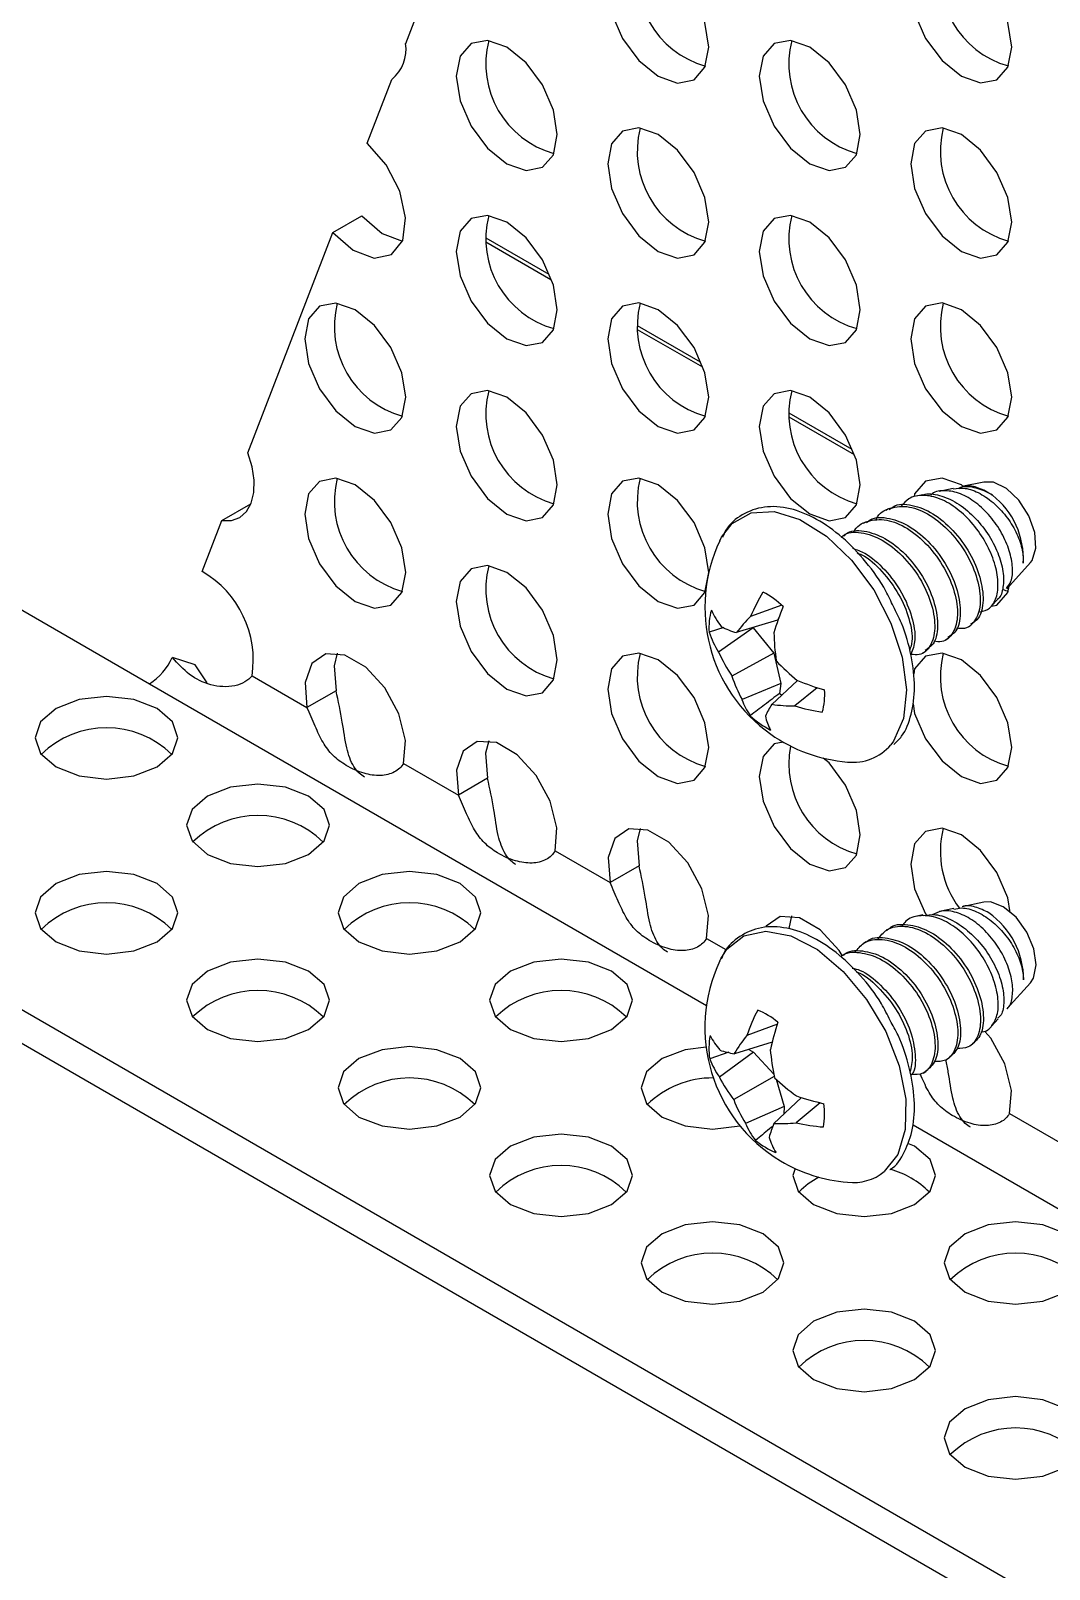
# Model space of a CAD drawing. Extents: x -1.2 to 10.8, y -7.1 to 0.
# Drawn here: x 0.993 to 1.884, y -5.993 to -4.647 of the extents above; entities that cross this region are included whole.
import ezdxf

# ---------------------------------------------------------------- set-up
doc = ezdxf.new("R2010")
doc.units = 0
doc.header["$LTSCALE"] = 0.5
doc.header["$MEASUREMENT"] = 0
for name, color, linetype in [('Brackets', 181, 'CONTINUOUS'), ('End Cap', 92, 'CONTINUOUS'), ('Hardware', 242, 'CONTINUOUS')]:
    doc.layers.add(name, color=color, linetype=linetype)

msp = doc.modelspace()

# ---------------------------------------------------------------- linework, layer by layer
at = {"layer": 'Brackets', "transparency": 16777216}
for p, q in [((1.3208, -4.6583), (1.3655, -4.542)), ((1.2871, -4.7456), (1.3086, -4.6898)), ((1.2571, -4.8236), (1.2824, -4.809)), ((1.1827, -5.0165), (1.2571, -4.8236)), ((0.7783, -5.0346), (1.0965, -5.2183)), ((1.1599, -5.0756), (1.1853, -5.061)), ((1.1428, -5.1202), (1.1599, -5.0756)), ((1.1366, -5.2019), (1.1166, -5.1954)), ((1.147, -5.2176), (1.1366, -5.2019)), ((0.4756, -5.2094), (3.2687, -6.8218)), ((1.0965, -5.2183), (1.5839, -5.4997)), ((1.1863, -5.2114), (1.2344, -5.2391)), ((1.2598, -5.2245), (1.2344, -5.2391)), ((0.4756, -5.2387), (3.2687, -6.8511)), ((1.3189, -5.2879), (1.367, -5.3157)), ((1.3924, -5.301), (1.367, -5.3157)), ((1.4515, -5.3644), (1.4996, -5.3922)), ((1.525, -5.3776), (1.4996, -5.3922)), ((1.584, -5.441), (1.601, -5.4508)), ((1.8492, -5.5941), (1.8973, -5.6218)), ((1.7647, -5.6041), (2.8643, -6.2388))]:
    msp.add_line(p, q, dxfattribs=at)
at = {"layer": 'Brackets', "transparency": 16777216, "flags": 128}
for points in [[(1.5418, -4.585), (1.5249, -4.5791), (1.5106, -4.5819), (1.501, -4.593), (1.4976, -4.6105), (1.501, -4.632), (1.5106, -4.6541), (1.5249, -4.6734), (1.5418, -4.6871), (1.5587, -4.693), (1.5731, -4.6902), (1.5826, -4.6792), (1.586, -4.6616), (1.5826, -4.6401), (1.5731, -4.618), (1.5587, -4.5987), (1.5418, -4.585)], [(1.807, -4.585), (1.7901, -4.5791), (1.7757, -4.5819), (1.7661, -4.5929), (1.7628, -4.6105), (1.7661, -4.632), (1.7757, -4.6541), (1.7901, -4.6734), (1.807, -4.6871), (1.8239, -4.6929), (1.8382, -4.6902), (1.8478, -4.6791), (1.8512, -4.6615), (1.8478, -4.6401), (1.8382, -4.618), (1.8239, -4.5986), (1.807, -4.585)], [(1.4092, -4.6616), (1.3923, -4.6557), (1.378, -4.6585), (1.3684, -4.6695), (1.365, -4.6871), (1.3684, -4.7086), (1.378, -4.7307), (1.3923, -4.75), (1.4092, -4.7637), (1.4261, -4.7695), (1.4405, -4.7667), (1.4501, -4.7557), (1.4534, -4.7381), (1.4501, -4.7167), (1.4405, -4.6946), (1.4261, -4.6752), (1.4092, -4.6616)], [(1.6744, -4.6616), (1.6575, -4.6557), (1.6431, -4.6585), (1.6336, -4.6695), (1.6302, -4.6871), (1.6336, -4.7086), (1.6431, -4.7306), (1.6575, -4.75), (1.6744, -4.7636), (1.6913, -4.7695), (1.7056, -4.7667), (1.7152, -4.7557), (1.7186, -4.7381), (1.7152, -4.7166), (1.7056, -4.6946), (1.6913, -4.6752), (1.6744, -4.6616)], [(1.5418, -4.7381), (1.5249, -4.7322), (1.5106, -4.735), (1.501, -4.7461), (1.4976, -4.7636), (1.501, -4.7851), (1.5106, -4.8072), (1.5249, -4.8265), (1.5418, -4.8402), (1.5587, -4.8461), (1.5731, -4.8433), (1.5826, -4.8323), (1.586, -4.8147), (1.5826, -4.7932), (1.5731, -4.7711), (1.5587, -4.7518), (1.5418, -4.7381)], [(1.807, -4.7381), (1.7901, -4.7322), (1.7757, -4.735), (1.7661, -4.746), (1.7628, -4.7636), (1.7661, -4.7851), (1.7757, -4.8072), (1.7901, -4.8265), (1.807, -4.8402), (1.8239, -4.846), (1.8382, -4.8433), (1.8478, -4.8322), (1.8512, -4.8146), (1.8478, -4.7932), (1.8382, -4.7711), (1.8239, -4.7517), (1.807, -4.7381)], [(1.2571, -4.8236), (1.2749, -4.8392), (1.2931, -4.846), (1.3084, -4.843), (1.3182, -4.8306), (1.3207, -4.811), (1.3156, -4.7876), (1.3037, -4.7645), (1.2871, -4.7456)], [(1.2824, -4.809), (1.3003, -4.8245), (1.3179, -4.8313)], [(1.4092, -4.8147), (1.3923, -4.8088), (1.378, -4.8116), (1.3684, -4.8226), (1.365, -4.8402), (1.3684, -4.8617), (1.378, -4.8838), (1.3923, -4.9031), (1.4092, -4.9168), (1.4261, -4.9226), (1.4405, -4.9199), (1.4501, -4.9088), (1.4534, -4.8912), (1.4501, -4.8698), (1.4405, -4.8477), (1.4261, -4.8283), (1.4092, -4.8147)], [(1.6744, -4.8147), (1.6575, -4.8088), (1.6431, -4.8116), (1.6336, -4.8226), (1.6302, -4.8402), (1.6336, -4.8617), (1.6431, -4.8837), (1.6575, -4.9031), (1.6744, -4.9167), (1.6913, -4.9226), (1.7056, -4.9198), (1.7152, -4.9088), (1.7186, -4.8912), (1.7152, -4.8697), (1.7056, -4.8477), (1.6913, -4.8283), (1.6744, -4.8147)], [(1.2766, -4.8913), (1.2597, -4.8854), (1.2454, -4.8882), (1.2358, -4.8992), (1.2325, -4.9168), (1.2358, -4.9382), (1.2454, -4.9603), (1.2597, -4.9797), (1.2766, -4.9933), (1.2936, -4.9992), (1.3079, -4.9964), (1.3175, -4.9854), (1.3208, -4.9678), (1.3175, -4.9463), (1.3079, -4.9242), (1.2936, -4.9049), (1.2766, -4.8913)], [(1.5418, -4.8912), (1.5249, -4.8853), (1.5106, -4.8881), (1.501, -4.8992), (1.4976, -4.9167), (1.501, -4.9382), (1.5106, -4.9603), (1.5249, -4.9796), (1.5418, -4.9933), (1.5587, -4.9992), (1.5731, -4.9964), (1.5826, -4.9854), (1.586, -4.9678), (1.5826, -4.9463), (1.5731, -4.9242), (1.5587, -4.9049), (1.5418, -4.8912)], [(1.807, -4.8912), (1.7901, -4.8853), (1.7757, -4.8881), (1.7661, -4.8991), (1.7628, -4.9167), (1.7661, -4.9382), (1.7757, -4.9603), (1.7901, -4.9796), (1.807, -4.9933), (1.8239, -4.9991), (1.8382, -4.9964), (1.8478, -4.9853), (1.8512, -4.9677), (1.8478, -4.9463), (1.8382, -4.9242), (1.8239, -4.9049), (1.807, -4.8912)], [(1.4092, -4.9678), (1.3923, -4.9619), (1.378, -4.9647), (1.3684, -4.9757), (1.365, -4.9933), (1.3684, -5.0148), (1.378, -5.0369), (1.3923, -5.0562), (1.4092, -5.0699), (1.4261, -5.0757), (1.4405, -5.073), (1.4501, -5.0619), (1.4534, -5.0443), (1.4501, -5.0229), (1.4405, -5.0008), (1.4261, -4.9814), (1.4092, -4.9678)], [(1.6744, -4.9678), (1.6575, -4.9619), (1.6431, -4.9647), (1.6336, -4.9757), (1.6302, -4.9933), (1.6336, -5.0148), (1.6431, -5.0368), (1.6575, -5.0562), (1.6744, -5.0698), (1.6913, -5.0757), (1.7056, -5.0729), (1.7152, -5.0619), (1.7186, -5.0443), (1.7152, -5.0228), (1.7056, -5.0008), (1.6913, -4.9814), (1.6744, -4.9678)], [(1.1599, -5.0756), (1.1683, -5.0755), (1.1756, -5.0728), (1.1814, -5.0677), (1.1856, -5.0603), (1.1879, -5.051), (1.1881, -5.0403), (1.1864, -5.0286), (1.1827, -5.0165)], [(1.2766, -5.0444), (1.2597, -5.0385), (1.2454, -5.0413), (1.2358, -5.0523), (1.2325, -5.0699), (1.2358, -5.0913), (1.2454, -5.1134), (1.2597, -5.1328), (1.2766, -5.1464), (1.2936, -5.1523), (1.3079, -5.1495), (1.3175, -5.1385), (1.3208, -5.1209), (1.3175, -5.0994), (1.3079, -5.0773), (1.2936, -5.058), (1.2766, -5.0444)], [(1.5418, -5.0443), (1.5249, -5.0385), (1.5106, -5.0412), (1.501, -5.0523), (1.4976, -5.0699), (1.501, -5.0913), (1.5106, -5.1134), (1.5249, -5.1327), (1.5418, -5.1464), (1.5587, -5.1523), (1.5731, -5.1495), (1.5826, -5.1385), (1.586, -5.1209), (1.5826, -5.0994), (1.5731, -5.0773), (1.5587, -5.058), (1.5418, -5.0443)], [(1.807, -5.0443), (1.7901, -5.0384), (1.7757, -5.0412), (1.7661, -5.0522), (1.7657, -5.0546)], [(1.8087, -5.0457), (1.807, -5.0443)], [(1.4092, -5.1209), (1.3923, -5.115), (1.378, -5.1178), (1.3684, -5.1288), (1.365, -5.1464), (1.3684, -5.1679), (1.378, -5.19), (1.3923, -5.2093), (1.4092, -5.223), (1.4261, -5.2288), (1.4405, -5.2261), (1.4501, -5.215), (1.4534, -5.1974), (1.4501, -5.176), (1.4405, -5.1539), (1.4261, -5.1345), (1.4092, -5.1209)], [(1.8333, -5.1504), (1.8382, -5.1495), (1.8478, -5.1384), (1.8488, -5.133)], [(1.3189, -5.2879), (1.3205, -5.2679), (1.3147, -5.2446), (1.3024, -5.2219), (1.2858, -5.2038), (1.2675, -5.1933), (1.2509, -5.1922), (1.2386, -5.2006), (1.2328, -5.2172), (1.2344, -5.2391)], [(1.2608, -5.1917), (1.2581, -5.2026), (1.2598, -5.2245)], [(1.5418, -5.1974), (1.5249, -5.1916), (1.5106, -5.1943), (1.501, -5.2054), (1.4976, -5.223), (1.501, -5.2444), (1.5106, -5.2665), (1.5249, -5.2859), (1.5418, -5.2995), (1.5587, -5.3054), (1.5731, -5.3026), (1.5826, -5.2916), (1.586, -5.274), (1.5826, -5.2525), (1.5731, -5.2304), (1.5587, -5.2111), (1.5418, -5.1974)], [(1.807, -5.1974), (1.7901, -5.1915), (1.7757, -5.1943), (1.7661, -5.2053), (1.7654, -5.2095)], [(1.7648, -5.2358), (1.7661, -5.2444), (1.7757, -5.2665), (1.7901, -5.2858), (1.807, -5.2995), (1.8239, -5.3054), (1.8382, -5.3026), (1.8478, -5.2915), (1.8512, -5.274), (1.8478, -5.2525), (1.8382, -5.2304), (1.8239, -5.2111), (1.807, -5.1974)], [(1.1032, -5.24), (1.0829, -5.2322), (1.059, -5.2294), (1.035, -5.2322), (1.0148, -5.24), (1.0012, -5.2517), (0.9965, -5.2655), (1.0012, -5.2793), (1.0148, -5.291), (1.035, -5.2988), (1.059, -5.3016), (1.0829, -5.2988), (1.1032, -5.291), (1.1167, -5.2793), (1.1215, -5.2655), (1.1167, -5.2517), (1.1032, -5.24)], [(1.4515, -5.3644), (1.4531, -5.3444), (1.4473, -5.3211), (1.435, -5.2985), (1.4183, -5.2804), (1.4001, -5.2698), (1.3834, -5.2687), (1.3711, -5.2772), (1.3653, -5.2938), (1.367, -5.3157)], [(1.3934, -5.2682), (1.3907, -5.2791), (1.3924, -5.301)], [(1.6511, -5.2693), (1.6431, -5.2709), (1.6336, -5.2819), (1.6302, -5.2995), (1.6336, -5.321), (1.6431, -5.343), (1.6575, -5.3624), (1.6744, -5.376), (1.6913, -5.3819), (1.7056, -5.3791), (1.7152, -5.3681), (1.7186, -5.3505), (1.7152, -5.329), (1.7056, -5.307), (1.6913, -5.2876), (1.686, -5.2833)], [(1.2357, -5.3165), (1.2155, -5.3087), (1.1915, -5.306), (1.1676, -5.3087), (1.1474, -5.3165), (1.1338, -5.3282), (1.129, -5.342), (1.1338, -5.3558), (1.1474, -5.3676), (1.1676, -5.3754), (1.1915, -5.3781), (1.2155, -5.3754), (1.2357, -5.3676), (1.2493, -5.3558), (1.254, -5.342), (1.2493, -5.3282), (1.2357, -5.3165)], [(1.584, -5.441), (1.5857, -5.421), (1.5799, -5.3977), (1.5676, -5.375), (1.5509, -5.3569), (1.5327, -5.3464), (1.516, -5.3452), (1.5037, -5.3537), (1.4979, -5.3703), (1.4996, -5.3922)], [(1.5259, -5.3448), (1.5233, -5.3556), (1.525, -5.3776)], [(1.807, -5.3505), (1.7901, -5.3446), (1.7757, -5.3474), (1.7661, -5.3584), (1.7628, -5.376), (1.7661, -5.3975), (1.7757, -5.4196), (1.7765, -5.4206)], [(1.8498, -5.4183), (1.8478, -5.4056), (1.8382, -5.3835), (1.8239, -5.3642), (1.807, -5.3505)], [(1.1032, -5.3931), (1.0829, -5.3852), (1.059, -5.3825), (1.035, -5.3852), (1.0148, -5.3931), (1.0012, -5.4048), (0.9965, -5.4186), (1.0012, -5.4324), (1.0148, -5.4441), (1.035, -5.4519), (1.059, -5.4547), (1.0829, -5.4519), (1.1032, -5.4441), (1.1167, -5.4324), (1.1215, -5.4186), (1.1167, -5.4048), (1.1032, -5.3931)], [(1.3683, -5.3931), (1.348, -5.3852), (1.3241, -5.3825), (1.3002, -5.3852), (1.2799, -5.3931), (1.2664, -5.4048), (1.2616, -5.4186), (1.2664, -5.4324), (1.2799, -5.4441), (1.3002, -5.4519), (1.3241, -5.4547), (1.348, -5.4519), (1.3683, -5.4441), (1.3819, -5.4324), (1.3866, -5.4186), (1.3819, -5.4048), (1.3683, -5.3931)], [(1.6585, -5.4213), (1.6559, -5.4322), (1.6559, -5.4325)], [(1.7026, -5.456), (1.7002, -5.4516), (1.6835, -5.4334), (1.6653, -5.4229), (1.6486, -5.4218), (1.6363, -5.4302), (1.636, -5.4312)], [(1.2357, -5.4696), (1.2155, -5.4618), (1.1915, -5.459), (1.1676, -5.4618), (1.1474, -5.4696), (1.1338, -5.4813), (1.129, -5.4951), (1.1338, -5.5089), (1.1474, -5.5206), (1.1676, -5.5285), (1.1915, -5.5312), (1.2155, -5.5285), (1.2357, -5.5206), (1.2493, -5.5089), (1.254, -5.4951), (1.2493, -5.4813), (1.2357, -5.4696)], [(1.5009, -5.4696), (1.4806, -5.4618), (1.4567, -5.459), (1.4328, -5.4618), (1.4125, -5.4696), (1.399, -5.4813), (1.3942, -5.4951), (1.399, -5.5089), (1.4125, -5.5206), (1.4328, -5.5285), (1.4567, -5.5312), (1.4806, -5.5285), (1.5009, -5.5206), (1.5145, -5.5089), (1.5192, -5.4951), (1.5145, -5.4813), (1.5009, -5.4696)], [(1.8492, -5.5941), (1.8509, -5.574), (1.8451, -5.5507), (1.8328, -5.5281), (1.8275, -5.5224)], [(1.3683, -5.5461), (1.348, -5.5383), (1.3241, -5.5356), (1.3002, -5.5383), (1.2799, -5.5461), (1.2664, -5.5578), (1.2616, -5.5717), (1.2664, -5.5855), (1.2799, -5.5972), (1.3002, -5.605), (1.3241, -5.6077), (1.348, -5.605), (1.3683, -5.5972), (1.3819, -5.5855), (1.3866, -5.5717), (1.3819, -5.5578), (1.3683, -5.5461)], [(1.5837, -5.5362), (1.5654, -5.5383), (1.5451, -5.5461), (1.5316, -5.5578), (1.5268, -5.5717), (1.5316, -5.5855), (1.5451, -5.5972), (1.5654, -5.605), (1.5893, -5.6077), (1.6132, -5.605), (1.6134, -5.6049)], [(1.5009, -5.6227), (1.4806, -5.6149), (1.4567, -5.6121), (1.4328, -5.6149), (1.4125, -5.6227), (1.399, -5.6344), (1.3942, -5.6482), (1.399, -5.662), (1.4125, -5.6737), (1.4328, -5.6815), (1.4567, -5.6843), (1.4806, -5.6815), (1.5009, -5.6737), (1.5145, -5.662), (1.5192, -5.6482), (1.5145, -5.6344), (1.5009, -5.6227)], [(1.6615, -5.6421), (1.6594, -5.6482), (1.6641, -5.662), (1.6777, -5.6737), (1.698, -5.6815), (1.7219, -5.6843), (1.7458, -5.6815), (1.7661, -5.6737), (1.7796, -5.662), (1.7844, -5.6482), (1.7796, -5.6344), (1.7661, -5.6227)], [(1.7661, -5.6227), (1.7602, -5.6204)], [(1.6335, -5.6992), (1.6132, -5.6914), (1.5893, -5.6887), (1.5654, -5.6914), (1.5451, -5.6992), (1.5316, -5.7109), (1.5268, -5.7247), (1.5316, -5.7385), (1.5451, -5.7502), (1.5654, -5.7581), (1.5893, -5.7608), (1.6132, -5.7581), (1.6335, -5.7502), (1.647, -5.7385), (1.6518, -5.7247), (1.647, -5.7109), (1.6335, -5.6992)], [(1.8987, -5.6992), (1.8784, -5.6914), (1.8545, -5.6887), (1.8305, -5.6914), (1.8103, -5.6992), (1.7967, -5.7109), (1.792, -5.7247), (1.7967, -5.7385), (1.8103, -5.7502), (1.8305, -5.7581), (1.8545, -5.7608), (1.8784, -5.7581), (1.8987, -5.7502), (1.9122, -5.7385), (1.917, -5.7247), (1.9122, -5.7109), (1.8987, -5.6992)], [(1.7661, -5.7758), (1.7458, -5.7679), (1.7219, -5.7652), (1.698, -5.7679), (1.6777, -5.7758), (1.6641, -5.7875), (1.6594, -5.8013), (1.6641, -5.8151), (1.6777, -5.8268), (1.698, -5.8346), (1.7219, -5.8374), (1.7458, -5.8346), (1.7661, -5.8268), (1.7796, -5.8151), (1.7844, -5.8013), (1.7796, -5.7875), (1.7661, -5.7758)], [(1.8987, -5.8523), (1.8784, -5.8445), (1.8545, -5.8417), (1.8305, -5.8445), (1.8103, -5.8523), (1.7967, -5.864), (1.792, -5.8778), (1.7967, -5.8916), (1.8103, -5.9033), (1.8305, -5.9111), (1.8545, -5.9139), (1.8784, -5.9111), (1.8987, -5.9033), (1.9122, -5.8916), (1.917, -5.8778), (1.9122, -5.864), (1.8987, -5.8523)]]:
    msp.add_lwpolyline(points, dxfattribs=at)
at = {"layer": 'Brackets', "transparency": 16777216}
for centre, radius, start, end in [((1.605, -4.5996), 0.0816, 165.6081, 254.3865), ((1.8702, -4.5995), 0.0816, 165.6081, 254.3865), ((1.2875, -4.6636), 0.0336, 308.8303, 9.0266), ((1.4725, -4.6761), 0.0816, 165.6081, 254.3865), ((1.7376, -4.6761), 0.0816, 165.6081, 254.3865), ((1.605, -4.7527), 0.0816, 165.6081, 254.3865), ((1.8702, -4.7526), 0.0816, 165.6081, 254.3865), ((1.4725, -4.8292), 0.0816, 165.6081, 254.3865), ((1.7376, -4.8292), 0.0816, 165.6081, 254.3865), ((1.3399, -4.9058), 0.0816, 165.6081, 254.3865), ((1.605, -4.9058), 0.0816, 165.6081, 254.3865), ((1.8702, -4.9057), 0.0816, 165.6081, 254.3865), ((1.4725, -4.9823), 0.0816, 165.6081, 254.3865), ((1.7376, -4.9823), 0.0816, 165.6081, 254.3865), ((1.3399, -5.0589), 0.0816, 165.6081, 254.3865), ((1.605, -5.0589), 0.0816, 165.6081, 254.3865), ((1.098, -5.1976), 0.0894, 351.1225, 59.912), ((1.4725, -5.1354), 0.0816, 165.6081, 254.3865), ((1.8702, -5.0588), 0.0816, 250.6385, 254.3865), ((1.605, -5.212), 0.0816, 165.6081, 254.3865), ((1.8702, -5.2119), 0.0816, 165.6081, 254.3865), ((1.0678, -5.1729), 0.0537, 302.3108, 335.2398), ((1.059, -5.3385), 0.0817, 45.6215, 134.3785), ((1.7376, -5.2885), 0.0816, 168.9035, 254.3865), ((1.1915, -5.4151), 0.0817, 45.6215, 134.3785), ((1.8702, -5.365), 0.0816, 165.6081, 217.3101), ((1.059, -5.4916), 0.0817, 45.6215, 134.3785), ((1.3241, -5.4916), 0.0817, 45.6215, 134.3785), ((1.1915, -5.5681), 0.0817, 45.6215, 134.3785), ((1.4567, -5.5681), 0.0817, 45.6215, 134.3785), ((1.3241, -5.6447), 0.0817, 45.6215, 134.3785), ((1.5893, -5.6447), 0.0817, 89.5192, 134.3785), ((1.4567, -5.7212), 0.0817, 45.6215, 134.3785), ((1.7219, -5.7212), 0.0817, 118.9875, 134.3785), ((1.7219, -5.7212), 0.0817, 45.6215, 73.5961), ((1.5893, -5.7978), 0.0817, 45.6215, 134.3785), ((1.8545, -5.7978), 0.0817, 45.6215, 134.3785), ((1.7219, -5.8743), 0.0817, 45.6215, 134.3785), ((1.8545, -5.9508), 0.0817, 45.6215, 134.3785)]:
    msp.add_arc(centre, radius, start, end, dxfattribs=at)
for points, knots in [([(1.1863, -5.2114), (1.1844, -5.2133), (1.1806, -5.2171), (1.168, -5.2217), (1.1499, -5.2206), (1.1309, -5.2111), (1.1214, -5.2007), (1.1166, -5.1954)], [0, 0, 0, 0, 0.12265, 0.243665, 0.500658, 0.749147, 1, 1, 1, 1]), ([(1.2847, -5.3), (1.2831, -5.2989), (1.2795, -5.2965), (1.2735, -5.2886), (1.2683, -5.2737), (1.2654, -5.25), (1.2618, -5.2336), (1.2598, -5.2245)], [0, 0, 0, 0, 0.080074, 0.183747, 0.405923, 0.672364, 1, 1, 1, 1]), ([(1.3189, -5.2879), (1.3179, -5.2894), (1.3159, -5.2923), (1.3094, -5.2968), (1.2983, -5.2995), (1.2833, -5.2969), (1.2692, -5.2906), (1.2569, -5.2816), (1.2481, -5.27), (1.2414, -5.2553), (1.2368, -5.2446), (1.2344, -5.2391)], [0, 0, 0, 0, 0.057112, 0.112917, 0.226716, 0.354241, 0.504433, 0.631212, 0.751516, 0.872215, 1, 1, 1, 1]), ([(1.4172, -5.3765), (1.4157, -5.3754), (1.4121, -5.373), (1.4061, -5.3651), (1.4009, -5.3503), (1.398, -5.3266), (1.3944, -5.3101), (1.3924, -5.301)], [0, 0, 0, 0, 0.080074, 0.183747, 0.405923, 0.672364, 1, 1, 1, 1]), ([(1.4515, -5.3644), (1.4505, -5.3659), (1.4485, -5.3688), (1.442, -5.3734), (1.4309, -5.376), (1.4158, -5.3735), (1.4017, -5.3671), (1.3895, -5.3582), (1.3807, -5.3466), (1.374, -5.3318), (1.3694, -5.3212), (1.367, -5.3157)], [0, 0, 0, 0, 0.057112, 0.112917, 0.226716, 0.354241, 0.504433, 0.631212, 0.751516, 0.872215, 1, 1, 1, 1]), ([(1.5498, -5.453), (1.5483, -5.452), (1.5447, -5.4495), (1.5387, -5.4416), (1.5335, -5.4268), (1.5305, -5.4031), (1.5269, -5.3866), (1.525, -5.3776)], [0, 0, 0, 0, 0.080074, 0.183747, 0.405923, 0.672364, 1, 1, 1, 1]), ([(1.584, -5.441), (1.5831, -5.4424), (1.5811, -5.4453), (1.5746, -5.4499), (1.5635, -5.4526), (1.5484, -5.45), (1.5343, -5.4436), (1.5221, -5.4347), (1.5133, -5.4231), (1.5066, -5.4084), (1.502, -5.3977), (1.4996, -5.3922)], [0, 0, 0, 0, 0.0571124, 0.1129168, 0.2267158, 0.3542413, 0.5044329, 0.6312117, 0.7515163, 0.8722153, 1, 1, 1, 1]), ([(1.815, -5.6061), (1.8134, -5.6051), (1.8098, -5.6026), (1.8038, -5.5947), (1.7986, -5.5799), (1.7964, -5.5619), (1.7943, -5.5507), (1.7936, -5.5471)], [0, 0, 0, 0, 0.0800739, 0.1837469, 0.4059234, 0.6723641, 0.8025129, 0.8025129, 0.8025129, 0.8025129]), ([(1.8492, -5.5941), (1.8482, -5.5955), (1.8463, -5.5984), (1.8397, -5.603), (1.8286, -5.6056), (1.8136, -5.6031), (1.7995, -5.5967), (1.7873, -5.5878), (1.7784, -5.5762), (1.7738, -5.5659), (1.7713, -5.5603), (1.771, -5.5596)], [0, 0, 0, 0, 0.0571124, 0.1129168, 0.2267158, 0.3542413, 0.5044329, 0.6312117, 0.7515163, 0.8722153, 0.8879865, 0.8879865, 0.8879865, 0.8879865])]:
    msp.add_open_spline(points, degree=3, knots=knots, dxfattribs=at)
at = {"layer": 'End Cap', "transparency": 16777216}
for p, q in [((1.3908, -4.8284), (1.4459, -4.8602)), ((1.3908, -4.8318), (1.4479, -4.8647)), ((1.5234, -4.905), (1.5785, -4.9368)), ((1.5234, -4.9084), (1.5805, -4.9413)), ((1.656, -4.9815), (1.7111, -5.0133)), ((1.656, -4.9849), (1.7131, -5.0178))]:
    msp.add_line(p, q, dxfattribs=at)
at = {"layer": 'Hardware', "transparency": 16777216}
for p, q in [((1.8267, -5.0419), (1.8075, -5.0459)), ((1.8351, -5.0421), (1.8267, -5.0419)), ((1.8464, -5.0476), (1.8351, -5.0421)), ((1.7729, -5.0532), (1.7679, -5.0542)), ((1.7998, -5.0475), (1.7877, -5.0501)), ((1.8573, -5.0579), (1.8464, -5.0476)), ((1.8661, -5.0714), (1.8573, -5.0579)), ((1.6064, -5.0782), (1.623, -5.0689)), ((1.623, -5.0689), (1.6432, -5.0677)), ((1.6432, -5.0677), (1.6658, -5.0746)), ((1.7434, -5.0652), (1.741, -5.0667)), ((1.8713, -5.0861), (1.8661, -5.0714)), ((1.5972, -5.0902), (1.6064, -5.0782)), ((1.6658, -5.0746), (1.689, -5.0891)), ((1.7236, -5.0767), (1.7211, -5.0781)), ((1.5956, -5.0932), (1.5972, -5.0902)), ((1.689, -5.0891), (1.711, -5.1102)), ((1.8723, -5.0998), (1.8713, -5.0861)), ((1.711, -5.1102), (1.7303, -5.1361)), ((1.8674, -5.1123), (1.8689, -5.1104)), ((1.8689, -5.1104), (1.8723, -5.0998)), ((1.8467, -5.1354), (1.8674, -5.1123)), ((1.7303, -5.1361), (1.7454, -5.1652)), ((1.6499, -5.1497), (1.6225, -5.1594)), ((1.8332, -5.1505), (1.8388, -5.1442)), ((1.646, -5.1628), (1.6101, -5.1736)), ((1.6473, -5.1607), (1.646, -5.1628)), ((1.7454, -5.1652), (1.7552, -5.1951)), ((1.5992, -5.1692), (1.5863, -5.1733)), ((1.6247, -5.1693), (1.5945, -5.1906)), ((1.6246, -5.1692), (1.6247, -5.1693)), ((1.6247, -5.1693), (1.643, -5.1915)), ((1.7931, -5.18), (1.7956, -5.1785)), ((1.813, -5.1685), (1.8155, -5.167)), ((1.643, -5.1915), (1.6063, -5.2116)), ((1.643, -5.1915), (1.6489, -5.2181)), ((1.7732, -5.1914), (1.7757, -5.19)), ((1.7552, -5.1951), (1.7589, -5.2237)), ((1.6489, -5.2181), (1.6151, -5.2321)), ((1.6636, -5.2154), (1.6412, -5.2363)), ((1.6489, -5.2181), (1.648, -5.2267)), ((1.648, -5.2267), (1.6493, -5.2277)), ((1.6493, -5.2277), (1.6498, -5.2282)), ((1.6809, -5.2218), (1.6612, -5.2377)), ((1.7589, -5.2237), (1.7564, -5.2488)), ((1.7564, -5.2488), (1.7477, -5.2686)), ((1.7477, -5.2686), (1.7453, -5.2718)), ((1.7734, -5.4205), (1.7681, -5.4216)), ((1.8003, -5.4149), (1.7879, -5.4175)), ((1.8267, -5.4093), (1.8077, -5.4133)), ((1.8325, -5.4091), (1.8267, -5.4093)), ((1.8437, -5.4133), (1.8325, -5.4091)), ((1.8549, -5.4225), (1.8437, -5.4133)), ((1.6168, -5.4387), (1.636, -5.4347)), ((1.636, -5.4347), (1.6579, -5.4388)), ((1.7437, -5.4325), (1.7412, -5.4339)), ((1.8643, -5.4354), (1.8549, -5.4225)), ((1.6019, -5.4505), (1.6168, -5.4387)), ((1.6579, -5.4388), (1.6811, -5.4508)), ((1.7238, -5.444), (1.7214, -5.4454)), ((1.8705, -5.4501), (1.8643, -5.4354)), ((1.5956, -5.4607), (1.5965, -5.4588)), ((1.5965, -5.4588), (1.6019, -5.4505)), ((1.6811, -5.4508), (1.7037, -5.4698)), ((1.7039, -5.4555), (1.7015, -5.4569)), ((1.8725, -5.4642), (1.8705, -5.4501)), ((1.7037, -5.4698), (1.7241, -5.4943)), ((1.8701, -5.4757), (1.8725, -5.4642)), ((1.8469, -5.5027), (1.8674, -5.4798)), ((1.8674, -5.4798), (1.8701, -5.4757)), ((1.7241, -5.4943), (1.7408, -5.5225)), ((1.8334, -5.5178), (1.8391, -5.5113)), ((1.646, -5.5161), (1.6193, -5.5259)), ((1.7408, -5.5225), (1.7525, -5.5523)), ((1.6034, -5.5405), (1.5868, -5.5464)), ((1.625, -5.5404), (1.5953, -5.5622)), ((1.6414, -5.5318), (1.6084, -5.5418)), ((1.6209, -5.538), (1.625, -5.5404)), ((1.625, -5.5404), (1.6429, -5.5597)), ((1.7525, -5.5523), (1.7583, -5.5816)), ((1.7934, -5.5472), (1.7959, -5.5458)), ((1.6433, -5.5617), (1.6078, -5.582)), ((1.6451, -5.5642), (1.6519, -5.588)), ((1.7735, -5.5587), (1.776, -5.5573)), ((1.6672, -5.5801), (1.6429, -5.6029)), ((1.7583, -5.5816), (1.7579, -5.6082)), ((1.6519, -5.588), (1.6182, -5.6027)), ((1.6519, -5.588), (1.6518, -5.5946)), ((1.6836, -5.5847), (1.6624, -5.6022)), ((1.7579, -5.6082), (1.7513, -5.63)), ((1.7513, -5.63), (1.7396, -5.6449))]:
    msp.add_line(p, q, dxfattribs=at)
for centre, major_axis, start_param, end_param in [((1.7911, -5.1088), (0.0496, 0.0496), 5.437972, 6.408078), ((1.7185, -5.1513), (0.0961, 0.0961), 1.91464, 3.31259), ((1.789, -5.232), (-0.1284, 0.1284), 0.24354, 0.37437), ((1.5975, -5.208), (-0.0555, 0.0555), -1.538582, -1.261016), ((1.9257, -5.2613), (0.2093, 0.2093), 1.973583, 2.056118), ((1.6427, -5.1692), (-0.04, 0.04), 0.511125, 0.856789), ((1.6544, -5.1244), (-0.0512, 0.0512), 1.205828, 1.43697), ((1.7456, -5.2791), (-0.1214, 0.1214), 0.013827, 0.123511), ((1.6617, -5.1481), (-0.0562, 0.0562), 1.108045, 1.349879), ((1.6349, -5.0917), (-0.0605, 0.0605), 1.894853, 2.062686), ((1.8457, -5.1687), (-0.1434, 0.1434), 0.810396, 0.931135), ((1.7171, -5.1361), (-0.0948, 0.0948), 1.203703, 1.383588), ((1.7895, -5.0611), (0.1409, 0.1409), 3.115342, 3.241964), ((1.7163, -5.1763), (-0.0817, 0.0817), 1.095778, 1.289113), ((1.7575, -4.9873), (0.1744, 0.1744), 3.536092, 3.638123), ((1.6665, -5.2144), (0.0385, 0.0385), 2.688848, 2.981469), ((1.6309, -5.2278), (-0.04, 0.04), 3.652718, 3.998381), ((1.676, -5.189), (0.0555, 0.0555), 3.173807, 3.451373), ((1.7333, -5.2932), (-0.0766, 0.0766), 0.231808, 0.340103), ((1.6793, -5.237), (-0.0317, 0.0317), 1.001126, 1.292277), ((1.6608, -5.0981), (-0.0987, 0.0987), 2.214979, 2.35931), ((1.7101, -5.0772), (0.1186, 0.1186), 3.631322, 3.778243), ((1.7185, -5.1513), (0.0961, 0.0961), 3.31259, 3.844852), ((1.7122, -5.2436), (-0.0307, 0.0307), 2.244755, 3.22188), ((1.7898, -5.4773), (0.0507, 0.0507), 5.49998, 6.455002), ((1.7185, -5.5188), (-0.0961, 0.0961), 0.343844, 1.817855), ((1.7842, -5.5824), (0.1232, 0.1232), 1.887308, 2.025849), ((1.6027, -5.5674), (-0.0487, 0.0487), -1.475112, -1.172363), ((1.9038, -5.5989), (-0.1915, 0.1915), 0.467532, 0.559024), ((1.6516, -5.5372), (-0.0463, 0.0463), 0.613718, 0.926994), ((1.6409, -5.4989), (0.0425, 0.0425), 2.823439, 3.076653), ((1.7389, -5.6196), (0.1075, 0.1075), 1.691444, 1.818534), ((1.6227, -5.4572), (-0.0607, 0.0607), 2.035241, 2.188528), ((1.8408, -5.5211), (0.1426, 0.1426), 2.440604, 2.563992), ((1.6511, -5.522), (0.0486, 0.0486), 2.719618, 2.979821), ((1.7085, -5.5047), (-0.0898, 0.0898), 1.255466, 1.440328), ((1.7811, -5.4161), (-0.1422, 0.1422), 1.602705, 1.726989), ((1.7234, -5.537), (0.0877, 0.0877), 2.726953, 2.913895), ((1.7464, -5.3289), (0.1863, 0.1863), 3.603756, 3.698253), ((1.6219, -5.5947), (0.0463, 0.0463), 5.326107, 5.639383), ((1.6779, -5.5774), (0.0459, 0.0459), 2.756591, 3.02457), ((1.7239, -5.6378), (0.0623, 0.0623), 1.950006, 2.094543), ((1.6472, -5.4556), (-0.1042, 0.1042), 2.326773, 2.459215), ((1.7003, -5.4342), (-0.1218, 0.1218), 2.134481, 2.275495), ((1.6708, -5.5645), (-0.0487, 0.0487), 1.66648, 1.96923), ((1.6921, -5.5985), (-0.0395, 0.0395), 1.084466, 1.346907), ((1.7185, -5.5188), (-0.0961, 0.0961), 1.817855, 2.274056), ((1.7124, -5.6114), (-0.0305, 0.0305), 2.238429, 3.038606)]:
    msp.add_ellipse(centre, major_axis=major_axis, ratio=1, start_param=start_param, end_param=end_param, dxfattribs=at)
for points, knots in [([(1.8342, -5.0534), (1.8302, -5.051), (1.8221, -5.0463), (1.8116, -5.0445), (1.8067, -5.0466), (1.8049, -5.0473)], [0, 0, 0, 0, 0.390713, 0.782465, 1, 1, 1, 1]), ([(1.8233, -5.1555), (1.8263, -5.1547), (1.8326, -5.153), (1.8382, -5.1434), (1.8398, -5.1296), (1.8367, -5.1128), (1.8291, -5.095), (1.8177, -5.0784), (1.8036, -5.0648), (1.7883, -5.0557), (1.7735, -5.0527), (1.7614, -5.055), (1.7565, -5.0606), (1.7544, -5.063)], [0, 0, 0, 0, 0.082247, 0.173958, 0.267237, 0.360762, 0.454202, 0.548975, 0.644201, 0.739369, 0.835636, 0.932561, 1, 1, 1, 1]), ([(1.773, -5.0534), (1.7732, -5.0532), (1.7773, -5.0513), (1.788, -5.0531), (1.8032, -5.0593), (1.818, -5.0714), (1.8305, -5.0867), (1.8395, -5.1037), (1.8442, -5.1205), (1.8439, -5.1342), (1.8417, -5.1424), (1.8388, -5.1441), (1.8387, -5.1441)], [0, 0, 0, 0, 0.00794, 0.133709, 0.259673, 0.385577, 0.508329, 0.63122, 0.754058, 0.873962, 0.993779, 1, 1, 1, 1]), ([(1.8464, -5.1351), (1.8479, -5.1332), (1.8514, -5.1287), (1.8523, -5.1169), (1.8496, -5.1021), (1.8428, -5.0863), (1.8325, -5.0715), (1.8198, -5.0594), (1.8061, -5.0513), (1.7929, -5.0489), (1.7838, -5.0499), (1.7807, -5.053), (1.7804, -5.0533)], [0, 0, 0, 0, 0.0862958, 0.196617, 0.3072725, 0.4178062, 0.5301078, 0.6430197, 0.755847, 0.8701285, 0.9852946, 1, 1, 1, 1]), ([(1.7999, -5.0478), (1.8033, -5.0474), (1.8106, -5.0465), (1.8235, -5.0513), (1.8364, -5.0606), (1.8477, -5.0731), (1.8561, -5.0873), (1.861, -5.1016), (1.8611, -5.1093), (1.8612, -5.113)], [0, 0, 0, 0, 0.129107, 0.278437, 0.427719, 0.57346, 0.718528, 0.86357, 1, 1, 1, 1]), ([(1.8049, -5.0476), (1.8049, -5.0476), (1.8082, -5.0451), (1.8179, -5.0459), (1.8281, -5.0495), (1.8334, -5.0529), (1.8342, -5.0534)], [0, 0, 0, 0, 0.0026175, 0.4706786, 0.9266049, 1, 1, 1, 1]), ([(1.7476, -5.1508), (1.7455, -5.1463), (1.7391, -5.1323), (1.7238, -5.1112), (1.7031, -5.0895), (1.6803, -5.0734), (1.657, -5.064), (1.6344, -5.0624), (1.615, -5.0695), (1.6026, -5.0796), (1.5989, -5.0882), (1.5979, -5.0904)], [0, 0, 0, 0, 0.062017, 0.190834, 0.319988, 0.44989, 0.580907, 0.711983, 0.838674, 0.959506, 1, 1, 1, 1]), ([(1.7326, -5.0746), (1.7327, -5.0744), (1.7348, -5.0688), (1.7446, -5.0639), (1.761, -5.0621), (1.7799, -5.07), (1.7978, -5.0851), (1.8126, -5.1051), (1.8218, -5.1271), (1.8247, -5.1476), (1.8205, -5.1627), (1.8124, -5.1708), (1.8052, -5.17), (1.8027, -5.1697)], [0, 0, 0, 0, 0.002779, 0.105554, 0.212584, 0.316862, 0.421139, 0.528169, 0.630944, 0.737041, 0.843138, 0.945912, 1, 1, 1, 1]), ([(1.7439, -5.066), (1.745, -5.0651), (1.75, -5.0607), (1.7638, -5.0612), (1.7822, -5.0684), (1.8003, -5.0837), (1.815, -5.1036), (1.8243, -5.1258), (1.827, -5.1459), (1.8238, -5.1608), (1.8176, -5.1647), (1.815, -5.1663)], [0, 0, 0, 0, 0.033583, 0.160945, 0.285032, 0.409119, 0.536482, 0.65878, 0.785032, 0.911284, 1, 1, 1, 1]), ([(1.7017, -5.0904), (1.7027, -5.0895), (1.7078, -5.0851), (1.7215, -5.0856), (1.74, -5.0928), (1.758, -5.1081), (1.7728, -5.128), (1.782, -5.1501), (1.7849, -5.1706), (1.7807, -5.1857), (1.7726, -5.1938), (1.7654, -5.1929), (1.7629, -5.1926)], [0, 0, 0, 0, 0.030587, 0.146588, 0.259605, 0.372623, 0.488623, 0.600012, 0.715001, 0.829991, 0.941379, 1, 1, 1, 1]), ([(1.7042, -5.0889), (1.7052, -5.088), (1.7103, -5.0836), (1.724, -5.0842), (1.7425, -5.0914), (1.7605, -5.1066), (1.7753, -5.1266), (1.7845, -5.1487), (1.7872, -5.1689), (1.784, -5.1838), (1.7778, -5.1876), (1.7752, -5.1892)], [0, 0, 0, 0, 0.033583, 0.160945, 0.285032, 0.409119, 0.536482, 0.65878, 0.785032, 0.911284, 1, 1, 1, 1]), ([(1.7127, -5.086), (1.7128, -5.0859), (1.7149, -5.0803), (1.7248, -5.0754), (1.7411, -5.0736), (1.76, -5.0815), (1.7779, -5.0965), (1.7927, -5.1166), (1.8019, -5.1386), (1.8048, -5.1591), (1.8006, -5.1742), (1.7925, -5.1823), (1.7853, -5.1815), (1.7828, -5.1812)], [0, 0, 0, 0, 0.002779, 0.105554, 0.212584, 0.316862, 0.421139, 0.528169, 0.630944, 0.737041, 0.843138, 0.945912, 1, 1, 1, 1]), ([(1.724, -5.0775), (1.7251, -5.0765), (1.7302, -5.0722), (1.7439, -5.0727), (1.7624, -5.0799), (1.7804, -5.0952), (1.7952, -5.1151), (1.8044, -5.1373), (1.8071, -5.1574), (1.8039, -5.1723), (1.7977, -5.1762), (1.7951, -5.1778)], [0, 0, 0, 0, 0.033583, 0.160945, 0.285032, 0.409119, 0.536482, 0.65878, 0.785032, 0.911284, 1, 1, 1, 1]), ([(1.7119, -5.0998), (1.7154, -5.1011), (1.725, -5.1043), (1.7406, -5.1183), (1.7554, -5.1381), (1.7645, -5.1601), (1.7677, -5.1799), (1.7644, -5.1886), (1.7629, -5.1926)], [0, 0, 0, 0, 0.1071444, 0.2896844, 0.4770431, 0.6569522, 0.8426769, 1, 1, 1, 1]), ([(1.7158, -5.1039), (1.7172, -5.1044), (1.7247, -5.1072), (1.7381, -5.1199), (1.753, -5.1395), (1.7619, -5.1615), (1.7651, -5.1793), (1.7626, -5.1867), (1.7617, -5.1892)], [0, 0, 0, 0, 0.048979, 0.257148, 0.470812, 0.675981, 0.887783, 1, 1, 1, 1]), ([(1.7479, -5.2713), (1.7503, -5.2691), (1.7575, -5.2624), (1.7638, -5.2451), (1.767, -5.2214), (1.7638, -5.194), (1.7572, -5.1697), (1.75, -5.1556), (1.7476, -5.1508)], [0, 0, 0, 0, 0.095549, 0.286512, 0.484902, 0.688992, 0.893933, 1, 1, 1, 1]), ([(1.648, -5.2267), (1.6436, -5.23), (1.6351, -5.2365), (1.6266, -5.243), (1.6224, -5.2462)], [0, 0, 0, 0, 0.514247, 1, 1, 1, 1]), ([(1.8241, -5.5226), (1.8245, -5.5226), (1.8287, -5.5229), (1.8343, -5.5177), (1.8394, -5.5073), (1.8396, -5.4924), (1.8352, -5.4752), (1.8265, -5.4575), (1.8142, -5.4416), (1.7996, -5.4291), (1.7843, -5.4216), (1.77, -5.4204), (1.7597, -5.4235), (1.7561, -5.4286), (1.7551, -5.4301)], [0, 0, 0, 0, 0.01067, 0.10342, 0.196058, 0.290279, 0.384748, 0.479133, 0.574863, 0.671051, 0.76718, 0.86442, 0.962324, 1, 1, 1, 1]), ([(1.7735, -5.421), (1.777, -5.4205), (1.785, -5.4192), (1.7994, -5.4245), (1.8144, -5.435), (1.8277, -5.4495), (1.8377, -5.4662), (1.8436, -5.4833), (1.8447, -5.498), (1.8428, -5.5077), (1.8395, -5.5102), (1.8386, -5.5108)], [0, 0, 0, 0, 0.099173, 0.225408, 0.351582, 0.474598, 0.597753, 0.720855, 0.841017, 0.961091, 1, 1, 1, 1]), ([(1.8467, -5.5025), (1.8469, -5.5024), (1.8496, -5.5008), (1.8519, -5.4931), (1.8523, -5.4804), (1.8482, -5.465), (1.8404, -5.4493), (1.8294, -5.4352), (1.8163, -5.4241), (1.8026, -5.4176), (1.7902, -5.416), (1.7841, -5.4191), (1.7814, -5.4205)], [0, 0, 0, 0, 0.008195, 0.117556, 0.229024, 0.34083, 0.452512, 0.565981, 0.680067, 0.794067, 0.909537, 1, 1, 1, 1]), ([(1.8005, -5.4155), (1.8027, -5.415), (1.8086, -5.4135), (1.8202, -5.417), (1.8333, -5.425), (1.8452, -5.4368), (1.8544, -5.4506), (1.8603, -5.465), (1.8611, -5.4732), (1.8615, -5.4771)], [0, 0, 0, 0, 0.091479, 0.247261, 0.402993, 0.55503, 0.706367, 0.857676, 1, 1, 1, 1]), ([(1.8311, -5.4186), (1.8271, -5.4167), (1.8191, -5.4129), (1.8108, -5.4118), (1.8077, -5.4133), (1.8077, -5.4133)], [0, 0, 0, 0, 0.497972, 0.997269, 1, 1, 1, 1]), ([(1.7448, -5.5128), (1.7423, -5.5078), (1.7352, -5.4936), (1.7189, -5.4728), (1.6976, -5.4524), (1.6745, -5.4378), (1.6513, -5.4303), (1.6292, -5.4307), (1.6109, -5.4398), (1.6002, -5.4501), (1.5974, -5.4579), (1.5969, -5.459)], [0, 0, 0, 0, 0.069485, 0.200511, 0.331961, 0.464289, 0.597756, 0.730401, 0.857505, 0.979721, 1, 1, 1, 1]), ([(1.7338, -5.4418), (1.7362, -5.4388), (1.742, -5.4314), (1.7572, -5.4291), (1.7756, -5.4346), (1.794, -5.4482), (1.8098, -5.4673), (1.8204, -5.4892), (1.8249, -5.5103), (1.8224, -5.527), (1.8146, -5.5371), (1.8066, -5.5372), (1.8031, -5.5372)], [0, 0, 0, 0, 0.075872, 0.183496, 0.288352, 0.393208, 0.500832, 0.604177, 0.710863, 0.817548, 0.920893, 1, 1, 1, 1]), ([(1.7438, -5.4326), (1.7439, -5.4325), (1.7477, -5.4285), (1.76, -5.4281), (1.778, -5.4331), (1.7965, -5.4468), (1.8123, -5.4658), (1.8229, -5.4878), (1.8273, -5.5087), (1.8252, -5.526), (1.8188, -5.5315), (1.8157, -5.5342)], [0, 0, 0, 0, 0.003958, 0.131321, 0.255408, 0.379495, 0.506857, 0.629156, 0.755408, 0.88166, 1, 1, 1, 1]), ([(1.7139, -5.4533), (1.7163, -5.4503), (1.7221, -5.4429), (1.7373, -5.4406), (1.7557, -5.4461), (1.7742, -5.4597), (1.7899, -5.4788), (1.8005, -5.5007), (1.805, -5.5218), (1.8025, -5.5385), (1.7947, -5.5486), (1.7867, -5.5487), (1.7832, -5.5487)], [0, 0, 0, 0, 0.075872, 0.183496, 0.288352, 0.393208, 0.500832, 0.604177, 0.710863, 0.817548, 0.920893, 1, 1, 1, 1]), ([(1.7239, -5.4441), (1.724, -5.444), (1.7278, -5.44), (1.7401, -5.4396), (1.7581, -5.4446), (1.7767, -5.4583), (1.7924, -5.4773), (1.803, -5.4993), (1.8074, -5.5202), (1.8053, -5.5375), (1.7989, -5.543), (1.7958, -5.5457)], [0, 0, 0, 0, 0.003958, 0.131321, 0.255408, 0.379495, 0.506857, 0.629156, 0.755408, 0.88166, 1, 1, 1, 1]), ([(1.7015, -5.457), (1.7017, -5.4569), (1.7055, -5.4529), (1.7177, -5.4525), (1.7358, -5.4575), (1.7543, -5.4712), (1.77, -5.4902), (1.7807, -5.5122), (1.7851, -5.5333), (1.7826, -5.55), (1.7748, -5.5601), (1.7668, -5.5601), (1.7633, -5.5602)], [0, 0, 0, 0, 0.003606, 0.119647, 0.232702, 0.345758, 0.461798, 0.573224, 0.688252, 0.803281, 0.914707, 1, 1, 1, 1]), ([(1.704, -5.4556), (1.7041, -5.4555), (1.708, -5.4515), (1.7202, -5.451), (1.7382, -5.4561), (1.7568, -5.4698), (1.7725, -5.4888), (1.7832, -5.5108), (1.7875, -5.5317), (1.7854, -5.5489), (1.779, -5.5545), (1.7759, -5.5572)], [0, 0, 0, 0, 0.003958, 0.131321, 0.255408, 0.379495, 0.506857, 0.629156, 0.755408, 0.88166, 1, 1, 1, 1]), ([(1.7115, -5.4669), (1.7138, -5.4674), (1.7221, -5.4695), (1.7369, -5.4815), (1.7526, -5.5002), (1.7634, -5.5224), (1.7673, -5.5428), (1.7668, -5.5563), (1.7636, -5.5599), (1.7633, -5.5602)], [0, 0, 0, 0, 0.069497, 0.250488, 0.436256, 0.614639, 0.798787, 0.982935, 1, 1, 1, 1]), ([(1.7149, -5.4701), (1.7153, -5.4702), (1.7216, -5.4721), (1.7344, -5.4832), (1.7501, -5.5016), (1.7607, -5.5236), (1.7654, -5.5439), (1.7631, -5.5536), (1.762, -5.558)], [0, 0, 0, 0, 0.0113514, 0.213882, 0.4217592, 0.6213709, 0.8274351, 1, 1, 1, 1]), ([(1.7443, -5.6432), (1.7445, -5.6431), (1.7504, -5.64), (1.7579, -5.6276), (1.7653, -5.6074), (1.7667, -5.5822), (1.7622, -5.5544), (1.7547, -5.5304), (1.7472, -5.517), (1.7448, -5.5128)], [0, 0, 0, 0, 0.005718, 0.179796, 0.355476, 0.538369, 0.725306, 0.912366, 1, 1, 1, 1]), ([(1.6422, -5.605), (1.6411, -5.6059), (1.6361, -5.6101), (1.631, -5.6143), (1.627, -5.6176)], [0, 0, 0, 0, 0.208369, 1, 1, 1, 1])]:
    msp.add_open_spline(points, degree=3, knots=knots, dxfattribs=at)

doc.saveas('drawing.dxf')
